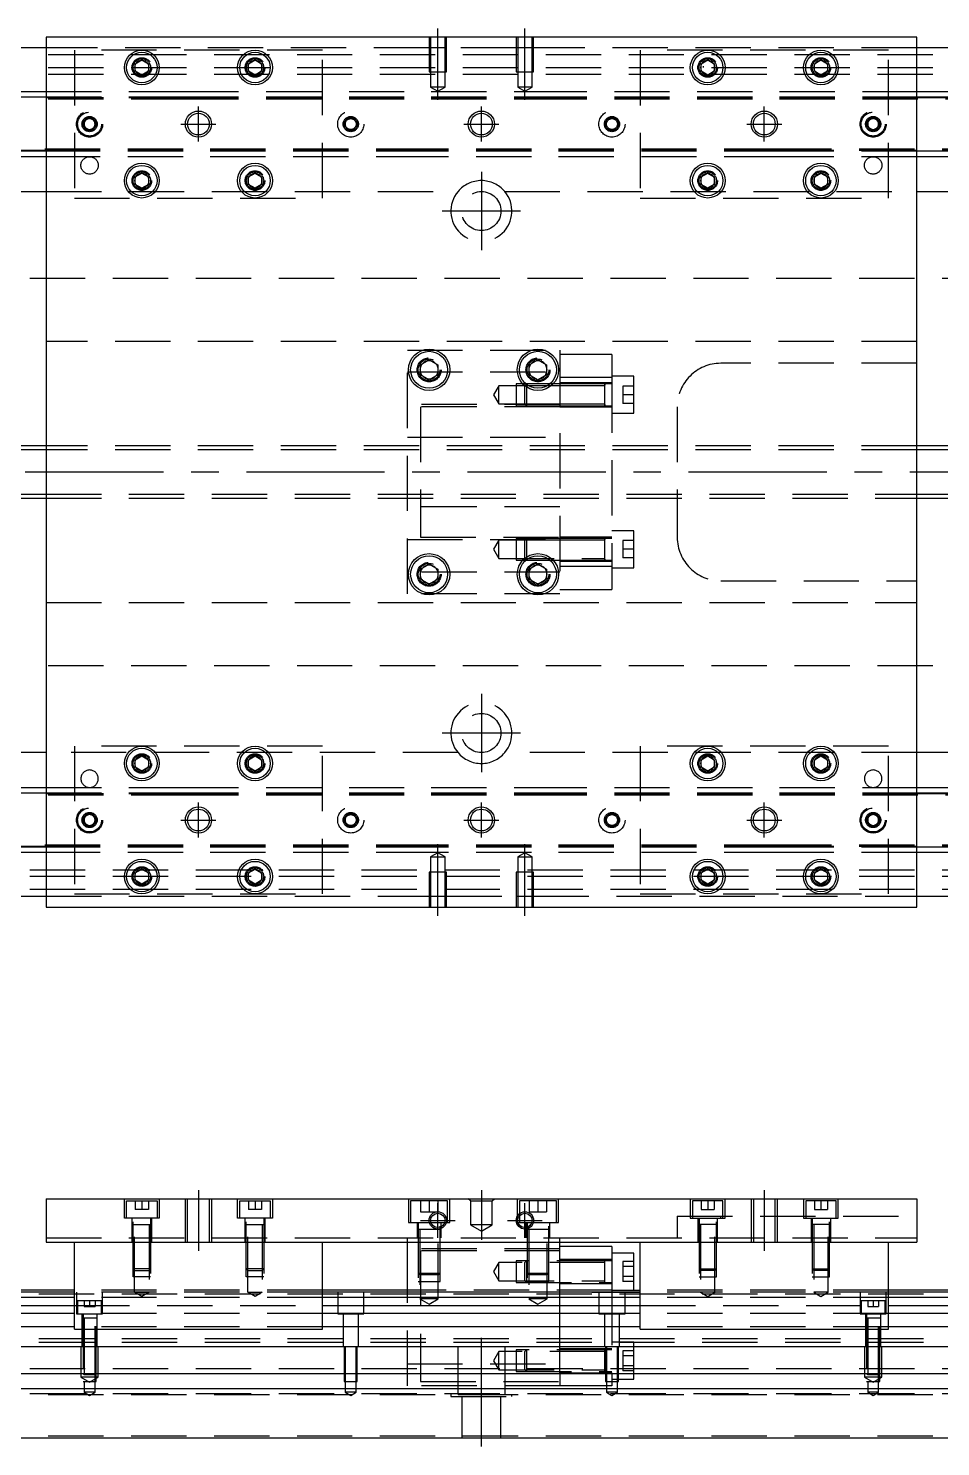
# Model space of a CAD drawing. Extents: x -10 to 780, y -252 to 102.
# Drawn here: x 185.9 to 395.5, y -224.1 to 102 of the extents above; entities that cross this region are included whole.
import ezdxf

# ---------------------------------------------------------------- set-up
doc = ezdxf.new("R2010")
doc.units = 0
doc.linetypes.add('CENTER', pattern=[50.8, 31.75, -6.35, 6.35, -6.35])
doc.linetypes.add('DASHED', pattern=[19.05, 12.7, -6.35])
doc.layers.get('0').update_dxf_attribs({"linetype": 'CONTINUOUS'})
doc.layers.add('CENTER', color=1, linetype='CENTER')

msp = doc.modelspace()

# ---------------------------------------------------------------- linework, layer by layer
at = {"color": 7, "linetype": 'CONTINUOUS'}
for p, q in [((390, 100), (190, 100)), ((190, 100), (190, -100)), ((390, -100), (390, 100)), ((190, 97.5), (0, 97.5)), ((210.5, 93.866026), (212, 94.73205)), ((212, 94.73205), (213.5, 93.866026)), ((236.5, 93.866026), (238, 94.73205)), ((238, 94.73205), (239.5, 93.866026)), ((340.5, 93.866026), (342, 94.73205)), ((342, 94.73205), (343.5, 93.866026)), ((366.5, 93.866026), (368, 94.73205)), ((368, 94.73205), (369.5, 93.866026)), ((580, 97.5), (390, 97.5)), ((210.5, 92.133974), (210.5, 93.866026)), ((212, 91.26795), (210.5, 92.133974)), ((213.5, 92.133974), (212, 91.26795)), ((213.5, 93.866026), (213.5, 92.133974)), ((236.5, 92.133974), (236.5, 93.866026)), ((238, 91.26795), (236.5, 92.133974)), ((239.5, 92.133974), (238, 91.26795)), ((239.5, 93.866026), (239.5, 92.133974)), ((340.5, 92.133974), (340.5, 93.866026)), ((342, 91.26795), (340.5, 92.133974)), ((343.5, 92.133974), (342, 91.26795)), ((343.5, 93.866026), (343.5, 92.133974)), ((366.5, 92.133974), (366.5, 93.866026)), ((368, 91.26795), (366.5, 92.133974)), ((369.5, 92.133974), (368, 91.26795)), ((369.5, 93.866026), (369.5, 92.133974)), ((0, 87.5), (190, 87.5)), ((0, 86.247728), (190, 86.247728)), ((390, 87.5), (580, 87.5)), ((390, 86.247728), (580, 86.247728)), ((190, 73.752272), (0, 73.752272)), ((190, 72.5), (0, 72.5)), ((580, 73.752272), (390, 73.752272)), ((580, 72.5), (390, 72.5)), ((210.5, 67.866026), (212, 68.73205)), ((212, 68.73205), (213.5, 67.866026)), ((236.5, 67.866026), (238, 68.73205)), ((238, 68.73205), (239.5, 67.866026)), ((340.5, 67.866026), (342, 68.73205)), ((342, 68.73205), (343.5, 67.866026)), ((366.5, 67.866026), (368, 68.73205)), ((368, 68.73205), (369.5, 67.866026)), ((210.5, 66.133974), (210.5, 67.866026)), ((212, 65.26795), (210.5, 66.133974)), ((213.5, 66.133974), (212, 65.26795)), ((213.5, 67.866026), (213.5, 66.133974)), ((236.5, 66.133974), (236.5, 67.866026)), ((238, 65.26795), (236.5, 66.133974)), ((239.5, 66.133974), (238, 65.26795)), ((239.5, 67.866026), (239.5, 66.133974)), ((340.5, 66.133974), (340.5, 67.866026)), ((342, 65.26795), (340.5, 66.133974)), ((343.5, 66.133974), (342, 65.26795)), ((343.5, 67.866026), (343.5, 66.133974)), ((366.5, 66.133974), (366.5, 67.866026)), ((368, 65.26795), (366.5, 66.133974)), ((369.5, 66.133974), (368, 65.26795)), ((369.5, 67.866026), (369.5, 66.133974)), ((175.361903, 64.5), (190, 64.5)), ((390, 64.5), (404.638097, 64.5)), ((276, 24.6547), (278, 25.809402)), ((276, 22.3453), (276, 24.6547)), ((278, 25.809402), (280, 24.6547)), ((280, 24.6547), (280, 22.3453)), ((301, 24.6547), (303, 25.809402)), ((301, 22.3453), (301, 24.6547)), ((303, 25.809402), (305, 24.6547)), ((305, 24.6547), (305, 22.3453)), ((278, 21.190598), (276, 22.3453)), ((280, 22.3453), (278, 21.190598)), ((303, 21.190598), (301, 22.3453)), ((305, 22.3453), (303, 21.190598)), ((190, 6), (60.5, 6)), ((525, 6), (390, 6)), ((60.5, -6), (190, -6)), ((390, -6), (525, -6)), ((276, -22.3453), (278, -21.190598)), ((276, -24.6547), (276, -22.3453)), ((278, -21.190598), (280, -22.3453)), ((280, -22.3453), (280, -24.6547)), ((301, -22.3453), (303, -21.190598)), ((301, -24.6547), (301, -22.3453)), ((303, -21.190598), (305, -22.3453)), ((305, -22.3453), (305, -24.6547)), ((278, -25.809402), (276, -24.6547)), ((280, -24.6547), (278, -25.809402)), ((303, -25.809402), (301, -24.6547)), ((305, -24.6547), (303, -25.809402)), ((190, -64.5), (175.361903, -64.5)), ((404.638097, -64.5), (390, -64.5)), ((210.5, -66.133974), (212, -65.26795)), ((210.5, -67.866026), (210.5, -66.133974)), ((212, -68.73205), (210.5, -67.866026)), ((212, -65.26795), (213.5, -66.133974)), ((213.5, -67.866026), (212, -68.73205)), ((213.5, -66.133974), (213.5, -67.866026)), ((236.5, -66.133974), (238, -65.26795)), ((236.5, -67.866026), (236.5, -66.133974)), ((238, -68.73205), (236.5, -67.866026)), ((238, -65.26795), (239.5, -66.133974)), ((239.5, -67.866026), (238, -68.73205)), ((239.5, -66.133974), (239.5, -67.866026)), ((340.5, -66.133974), (342, -65.26795)), ((340.5, -67.866026), (340.5, -66.133974)), ((342, -68.73205), (340.5, -67.866026)), ((342, -65.26795), (343.5, -66.133974)), ((343.5, -67.866026), (342, -68.73205)), ((343.5, -66.133974), (343.5, -67.866026)), ((366.5, -66.133974), (368, -65.26795)), ((366.5, -67.866026), (366.5, -66.133974)), ((368, -68.73205), (366.5, -67.866026)), ((368, -65.26795), (369.5, -66.133974)), ((369.5, -67.866026), (368, -68.73205)), ((369.5, -66.133974), (369.5, -67.866026)), ((0, -72.5), (190, -72.5)), ((0, -73.752272), (190, -73.752272)), ((390, -72.5), (580, -72.5)), ((390, -73.752272), (580, -73.752272)), ((190, -86.247728), (0, -86.247728)), ((190, -87.5), (0, -87.5)), ((580, -86.247728), (390, -86.247728)), ((580, -87.5), (390, -87.5)), ((210.5, -92.133974), (212, -91.26795)), ((212, -91.26795), (213.5, -92.133974)), ((236.5, -92.133974), (238, -91.26795)), ((238, -91.26795), (239.5, -92.133974)), ((340.5, -92.133974), (342, -91.26795)), ((342, -91.26795), (343.5, -92.133974)), ((366.5, -92.133974), (368, -91.26795)), ((368, -91.26795), (369.5, -92.133974)), ((210.5, -93.866026), (210.5, -92.133974)), ((212, -94.73205), (210.5, -93.866026)), ((213.5, -93.866026), (212, -94.73205)), ((213.5, -92.133974), (213.5, -93.866026)), ((236.5, -93.866026), (236.5, -92.133974)), ((238, -94.73205), (236.5, -93.866026)), ((239.5, -93.866026), (238, -94.73205)), ((239.5, -92.133974), (239.5, -93.866026)), ((340.5, -93.866026), (340.5, -92.133974)), ((342, -94.73205), (340.5, -93.866026)), ((343.5, -93.866026), (342, -94.73205)), ((343.5, -92.133974), (343.5, -93.866026)), ((366.5, -93.866026), (366.5, -92.133974)), ((368, -94.73205), (366.5, -93.866026)), ((369.5, -93.866026), (368, -94.73205)), ((369.5, -92.133974), (369.5, -93.866026)), ((0, -97.5), (190, -97.5)), ((390, -97.5), (580, -97.5)), ((190, -100), (390, -100)), ((190, -167.06), (390, -167.06)), ((190, -167.06), (190, -177.06)), ((390, -167.06), (390, -177.06)), ((190, -177.06), (390, -177.06)), ((196.5, -197.06), (196.5, -177.06)), ((253.5, -197.06), (253.5, -177.06)), ((273, -188.06), (273, -177.06)), ((308, -188.56), (308, -177.06)), ((320, -178.06), (308, -178.06)), ((320, -178.06), (320, -188.06)), ((326.5, -197.06), (326.5, -177.06)), ((383.5, -197.06), (383.5, -177.06)), ((325, -179.56), (320, -179.56)), ((325, -188.06), (325, -179.56)), ((196.5, -188.56), (0, -188.56)), ((196.5, -188.06), (60.5, -188.06)), ((273, -188.06), (253.5, -188.06)), ((326.5, -188.56), (253.5, -188.56)), ((320, -188.06), (326.5, -188.06)), ((525, -188.06), (383.5, -188.06)), ((580, -188.56), (383.5, -188.56)), ((196.5, -189.812272), (0, -189.812272)), ((0, -191.58668), (196.5, -191.58668)), ((326.5, -189.812272), (253.5, -189.812272)), ((253.5, -191.58668), (326.5, -191.58668)), ((580, -189.812272), (383.5, -189.812272)), ((383.5, -191.58668), (580, -191.58668)), ((196.5, -193.483076), (0, -193.483076)), ((326.5, -193.483076), (253.5, -193.483076)), ((580, -193.483076), (383.5, -193.483076)), ((196.5, -196.537372), (0, -196.537372)), ((196.5, -197.06), (253.5, -197.06)), ((326.5, -196.537372), (253.5, -196.537372)), ((326.5, -197.06), (383.5, -197.06)), ((580, -196.537372), (383.5, -196.537372)), ((0, -201.06), (580, -201.06)), ((580, -207.36), (0, -207.36)), ((580, -210.76), (0, -210.76)), ((0, -222.06), (580, -222.06))]:
    msp.add_line(p, q, dxfattribs=at)
at = {"color": 3, "linetype": 'DASHED'}
for p, q in [((278.000006, 100), (278.000006, 92)), ((278.35, 100), (278.35, 92)), ((281.65, 92), (281.65, 100)), ((281.999994, 92), (281.999994, 100)), ((298.000006, 100), (298.000006, 92)), ((298.35, 100), (298.35, 92)), ((301.65, 92), (301.65, 100)), ((301.999994, 92), (301.999994, 100)), ((0, 96), (580, 96)), ((278.000006, 97.5), (190, 97.5)), ((253.5, 97), (196.5, 97)), ((196.5, 97), (196.5, 63)), ((253.5, 63), (253.5, 97)), ((281.999994, 97.5), (278.000006, 97.5)), ((298.000006, 97.5), (281.999994, 97.5)), ((301.999994, 97.5), (298.000006, 97.5)), ((390, 97.5), (301.999994, 97.5)), ((383.5, 97), (326.5, 97)), ((326.5, 97), (326.5, 63)), ((383.5, 63), (383.5, 97)), ((0, 93), (580, 93)), ((0, 91.5), (580, 91.5)), ((213.973226, 93.326156), (214, 93)), ((236, 93), (236.023172, 93.30356)), ((278.000006, 92), (281.999994, 92)), ((278.35, 92), (278.35, 88.5)), ((281.65, 88.5), (281.65, 92)), ((298.000006, 92), (301.999994, 92)), ((298.35, 92), (298.35, 88.5)), ((301.65, 88.5), (301.65, 92)), ((341, 93), (341.030168, 93.346066)), ((281.65, 88.5), (278.35, 88.5)), ((278.35, 88.5), (280, 87.547372)), ((280, 87.547372), (281.65, 88.5)), ((301.65, 88.5), (298.35, 88.5)), ((298.35, 88.5), (300, 87.547372)), ((300, 87.547372), (301.65, 88.5)), ((0, 86.1147), (190, 86.1147)), ((0, 86.1), (221.5, 86.1)), ((0, 85.8), (221.5, 85.8)), ((190, 87.5), (221.5, 87.5)), ((190, 86.247728), (221.5, 86.247728)), ((190, 86.1147), (221.5, 86.1147)), ((221.5, 87.5), (278.5, 87.5)), ((221.5, 86.247728), (278.5, 86.247728)), ((221.5, 86.1147), (278.5, 86.1147)), ((221.5, 86.1), (278.5, 86.1)), ((221.5, 85.8), (278.5, 85.8)), ((278.5, 87.5), (301.5, 87.5)), ((278.5, 86.247728), (301.5, 86.247728)), ((278.5, 86.1147), (301.5, 86.1147)), ((278.5, 86.1), (301.5, 86.1)), ((278.5, 85.8), (301.5, 85.8)), ((301.5, 87.5), (358.5, 87.5)), ((301.5, 86.247728), (358.5, 86.247728)), ((301.5, 86.1147), (358.5, 86.1147)), ((301.5, 86.1), (358.5, 86.1)), ((301.5, 86.1), (358.5, 86.1)), ((301.5, 85.8), (358.5, 85.8)), ((301.5, 85.8), (358.5, 85.8)), ((358.5, 87.5), (390, 87.5)), ((358.5, 86.247728), (390, 86.247728)), ((358.5, 86.1147), (390, 86.1147)), ((358.5, 86.1), (580, 86.1)), ((358.5, 85.8), (580, 85.8)), ((390, 86.1147), (580, 86.1147)), ((198.5, 80), (198.516134, 80.21941)), ((198.75, 80.721688), (200, 81.443376)), ((198.75, 79.278312), (198.75, 80.721688)), ((200, 78.556624), (198.75, 79.278312)), ((200, 81.443376), (201.25, 80.721688)), ((201.25, 79.278312), (200, 78.556624)), ((201.25, 80.721688), (201.25, 79.278312)), ((378.5, 80), (378.516134, 80.21941)), ((378.75, 80.721688), (380, 81.443376)), ((378.75, 79.278312), (378.75, 80.721688)), ((380, 78.556624), (378.75, 79.278312)), ((380, 81.443376), (381.25, 80.721688)), ((381.25, 79.278312), (380, 78.556624)), ((381.25, 80.721688), (381.25, 79.278312)), ((221.5, 74.2), (0, 74.2)), ((221.5, 73.9), (0, 73.9)), ((190, 73.8853), (0, 73.8853)), ((221.5, 73.8853), (190, 73.8853)), ((221.5, 73.752272), (190, 73.752272)), ((221.5, 72.5), (190, 72.5)), ((278.5, 74.2), (221.5, 74.2)), ((278.5, 73.9), (221.5, 73.9)), ((278.5, 73.8853), (221.5, 73.8853)), ((278.5, 73.752272), (221.5, 73.752272)), ((278.5, 72.5), (221.5, 72.5)), ((301.5, 74.2), (278.5, 74.2)), ((301.5, 73.9), (278.5, 73.9)), ((301.5, 73.8853), (278.5, 73.8853)), ((301.5, 73.752272), (278.5, 73.752272)), ((301.5, 72.5), (278.5, 72.5)), ((358.5, 74.2), (301.5, 74.2)), ((358.5, 74.2), (301.5, 74.2)), ((358.5, 73.9), (301.5, 73.9)), ((358.5, 73.9), (301.5, 73.9)), ((358.5, 73.8853), (301.5, 73.8853)), ((358.5, 73.752272), (301.5, 73.752272)), ((358.5, 72.5), (301.5, 72.5)), ((580, 74.2), (358.5, 74.2)), ((580, 73.9), (358.5, 73.9)), ((390, 73.8853), (358.5, 73.8853)), ((390, 73.752272), (358.5, 73.752272)), ((390, 72.5), (358.5, 72.5)), ((580, 73.8853), (390, 73.8853)), ((210, 67), (210.030168, 67.346066)), ((236, 67), (236.023172, 67.30356)), ((343.973226, 67.326156), (344, 67)), ((366, 67), (366.030168, 67.346066)), ((190, 64.5), (284.638098, 64.5)), ((196.5, 63), (253.5, 63)), ((295.361903, 64.5), (390, 64.5)), ((326.5, 63), (383.5, 63)), ((580, 44.5), (0, 44.5)), ((390, 30), (190, 30)), ((273, -28), (273, 28)), ((273, 28), (308, 28)), ((308, 28), (308, -28)), ((320, 27), (308, 27)), ((320, 27), (320, 21.748564)), ((273, 23), (308, 23)), ((275.5, 23.5), (275.518502, 23.803588)), ((300.5, 23.5), (300.518502, 23.803588)), ((390, 25), (345, 25)), ((294, 19.85352), (292.787564, 17.75352)), ((294, 15.65352), (294, 19.85352)), ((298, 19.85352), (294, 19.85352)), ((298, 20.253516), (298, 15.253526)), ((299.532604, 20.253516), (298, 20.253516)), ((300, 19.85352), (298, 19.85352)), ((300.25722, 20.253516), (299.532604, 20.253516)), ((300.33547, 20.18899), (300, 19.85352)), ((300, 19.81727), (300, 19.85352)), ((300.816954, 19.85352), (300, 19.85352)), ((300, 15.65352), (300, 19.81727)), ((300.4, 20.253518), (300.25722, 20.253516)), ((300.4, 20.25352), (300.33547, 20.18899)), ((300.4, 20.25352), (300.4, 20.13808)), ((305.742786, 20.25352), (300.4, 20.25352)), ((305.74278, 20.253516), (300.4, 20.253518)), ((300.4, 20.13808), (300.4, 19.524764)), ((305.183046, 19.85352), (300.816954, 19.85352)), ((306.04396, 19.85352), (305.183046, 19.85352)), ((306.467402, 20.25352), (305.742786, 20.25352)), ((308, 19.85352), (306.04396, 19.85352)), ((308, 20.253516), (306.467396, 20.253516)), ((308, 20.25352), (306.467402, 20.25352)), ((320, 21.748564), (308, 21.748564)), ((320, 20.50352), (308, 20.50352)), ((318.405, 20.25352), (308, 20.25352)), ((318.4, 19.85352), (308, 19.85352)), ((320, 20.25352), (318.395, 20.25352)), ((318.4, 15.253516), (318.4, 20.253526)), ((318.4, 19.85352), (318.4, 20.253526)), ((318.4, 15.253516), (318.4, 20.253526)), ((318.4, 19.996122), (318.4, 20.25352)), ((318.4, 20.25352), (318.4, 19.996072)), ((318.4, 15.51097), (318.4, 19.996122)), ((318.4, 15.65352), (318.4, 19.85352)), ((325, 22.00352), (320, 22.00352)), ((320, 21.748564), (320, -21.748564)), ((322.5, 19.75352), (322.5, 17.75352)), ((325, 19.75352), (322.5, 19.75352)), ((325, 13.50352), (325, 22.00352)), ((292.787564, 17.75352), (294, 15.65352)), ((300.4, 19.524764), (300.4, 15.25352)), ((322.5, 17.75352), (322.5, 15.75352)), ((325, 17.75352), (322.5, 17.75352)), ((308, 15.5), (273, 15.5)), ((276, 15), (276, -15)), ((308, 15), (276, 15)), ((294, 15.65352), (298, 15.65352)), ((298, 15.65352), (300, 15.65352)), ((298, 15.253526), (300.4, 15.253524)), ((300, 15.65352), (308, 15.65352)), ((300, 15.65352), (300.4, 15.25352)), ((300.4, 15.25352), (308, 15.25352)), ((308, 15.65352), (318.4, 15.65352)), ((308, 15.25352), (318.405, 15.25352)), ((308, 15.00352), (320, 15.00352)), ((318.395, 15.25352), (320, 15.25352)), ((318.4, 15.253516), (318.4, 15.65352)), ((318.4, 15.510988), (318.4, 15.25352)), ((318.4, 15.25352), (318.4, 15.51097)), ((320, 13.50352), (325, 13.50352)), ((325, 15.75352), (322.5, 15.75352)), ((335, 15), (335, -15)), ((273, 8), (308, 8)), ((390, 6), (190, 6)), ((390, 5.125), (190, 5.125)), ((190, -5.125), (390, -5.125)), ((190, -6), (390, -6)), ((308, -8), (273, -8)), ((273, -15.5), (308, -15.5)), ((276, -15), (308, -15)), ((294, -15.65352), (292.787564, -17.75352)), ((294, -19.85352), (294, -15.65352)), ((298, -15.65352), (294, -15.65352)), ((298, -15.253526), (298, -20.253516)), ((300.399994, -15.253526), (298, -15.253526)), ((300, -15.65352), (298, -15.65352)), ((300.4, -15.25352), (300, -15.65352)), ((300, -19.85352), (300, -15.65352)), ((308, -15.65352), (300, -15.65352)), ((308, -15.253526), (300.399994, -15.253526)), ((300.4, -15.25352), (300.4, -19.524764)), ((308, -15.25352), (300.4, -15.25352)), ((320, -15.00352), (308, -15.00352)), ((318.405, -15.25352), (308, -15.25352)), ((318.4, -15.65352), (308, -15.65352)), ((320, -15.25352), (318.395, -15.25352)), ((318.4, -20.253526), (318.4, -15.253516)), ((318.4, -20.25267), (318.4, -15.253516)), ((318.4, -15.51092), (318.4, -15.25352)), ((318.4, -15.25352), (318.4, -15.51097)), ((318.4, -19.996072), (318.4, -15.51092)), ((325, -13.50352), (320, -13.50352)), ((322.5, -15.75352), (322.5, -17.75352)), ((325, -15.75352), (322.5, -15.75352)), ((325, -22.00352), (325, -13.50352)), ((292.787564, -17.75352), (294, -19.85352)), ((300.4, -19.524764), (300.4, -20.13808)), ((322.5, -17.75352), (322.5, -19.75352)), ((325, -17.75352), (322.5, -17.75352)), ((294, -19.85352), (318.4, -19.85352)), ((298, -20.253516), (299.532604, -20.253516)), ((299.532604, -20.253516), (300.25722, -20.253516)), ((300, -19.85352), (300.33547, -20.18899)), ((300.25722, -20.253516), (300.399994, -20.253516)), ((300.33547, -20.18899), (300.4, -20.25352)), ((300.4, -20.13808), (300.4, -20.25352)), ((300.4, -20.25352), (305.742786, -20.25352)), ((305.742786, -20.25352), (306.467402, -20.25352)), ((306.467396, -20.253516), (308, -20.253516)), ((306.467402, -20.25352), (308, -20.25352)), ((308, -20.25352), (318.405, -20.25352)), ((308, -20.50352), (320, -20.50352)), ((320, -21.748564), (308, -21.748564)), ((320, -21.748564), (308, -21.748564)), ((318.395, -20.25352), (320, -20.25352)), ((318.4, -19.996054), (318.4, -20.25352)), ((318.4, -20.25352), (318.4, -19.996072)), ((318.4, -20.253526), (318.4, -20.25267)), ((320, -21.748564), (320, -27)), ((320, -22.00352), (325, -22.00352)), ((325, -19.75352), (322.5, -19.75352)), ((308, -23), (273, -23)), ((275.5, -23.5), (275.518502, -23.196412)), ((300.5, -23.5), (300.518502, -23.196412)), ((345, -25), (390, -25)), ((308, -28), (273, -28)), ((308, -27), (320, -27)), ((190, -30), (390, -30)), ((0, -44.5), (580, -44.5)), ((284.638098, -64.5), (190, -64.5)), ((253.5, -63), (196.5, -63)), ((196.5, -63), (196.5, -97)), ((253.5, -97), (253.5, -63)), ((390, -64.5), (295.361903, -64.5)), ((383.5, -63), (326.5, -63)), ((326.5, -63), (326.5, -97)), ((383.5, -97), (383.5, -63)), ((213.973226, -66.673844), (214, -67)), ((236, -67), (236.023172, -66.69644)), ((343.973226, -66.673844), (344, -67)), ((369.973226, -66.673844), (370, -67)), ((0, -73.8853), (190, -73.8853)), ((0, -73.9), (221.5, -73.9)), ((0, -74.2), (221.5, -74.2)), ((190, -72.5), (221.5, -72.5)), ((190, -73.752272), (221.5, -73.752272)), ((190, -73.8853), (221.5, -73.8853)), ((221.5, -72.5), (278.5, -72.5)), ((221.5, -73.752272), (278.5, -73.752272)), ((221.5, -73.8853), (278.5, -73.8853)), ((221.5, -73.9), (278.5, -73.9)), ((221.5, -74.2), (278.5, -74.2)), ((278.5, -72.5), (301.5, -72.5)), ((278.5, -73.752272), (301.5, -73.752272)), ((278.5, -73.8853), (301.5, -73.8853)), ((278.5, -73.9), (301.5, -73.9)), ((278.5, -74.2), (301.5, -74.2)), ((301.5, -72.5), (358.5, -72.5)), ((301.5, -73.752272), (358.5, -73.752272)), ((301.5, -73.8853), (358.5, -73.8853)), ((301.5, -73.9), (358.5, -73.9)), ((301.5, -73.9), (358.5, -73.9)), ((301.5, -74.2), (358.5, -74.2)), ((301.5, -74.2), (358.5, -74.2)), ((358.5, -72.5), (390, -72.5)), ((358.5, -73.752272), (390, -73.752272)), ((358.5, -73.8853), (390, -73.8853)), ((358.5, -73.9), (580, -73.9)), ((358.5, -74.2), (580, -74.2)), ((390, -73.8853), (580, -73.8853)), ((198.5, -80), (198.516134, -79.78059)), ((198.75, -79.278312), (200, -78.556624)), ((198.75, -80.721688), (198.75, -79.278312)), ((200, -81.443376), (198.75, -80.721688)), ((200, -78.556624), (201.25, -79.278312)), ((201.25, -80.721688), (200, -81.443376)), ((201.25, -79.278312), (201.25, -80.721688)), ((378.75, -79.278312), (380, -78.556624)), ((378.75, -80.721688), (378.75, -79.278312)), ((380, -81.443376), (378.75, -80.721688)), ((380, -78.556624), (381.25, -79.278312)), ((381.25, -80.721688), (380, -81.443376)), ((381.25, -79.278312), (381.25, -80.721688)), ((381.477374, -79.74045), (381.5, -80)), ((221.5, -85.8), (0, -85.8)), ((221.5, -86.1), (0, -86.1)), ((190, -86.1147), (0, -86.1147)), ((221.5, -86.1147), (190, -86.1147)), ((221.5, -86.247728), (190, -86.247728)), ((221.5, -87.5), (190, -87.5)), ((278.5, -85.8), (221.5, -85.8)), ((278.5, -86.1), (221.5, -86.1)), ((278.5, -86.1147), (221.5, -86.1147)), ((278.5, -86.247728), (221.5, -86.247728)), ((278.5, -87.5), (221.5, -87.5)), ((280, -87.547372), (278.35, -88.5)), ((301.5, -85.8), (278.5, -85.8)), ((301.5, -86.1), (278.5, -86.1)), ((301.5, -86.1147), (278.5, -86.1147)), ((301.5, -86.247728), (278.5, -86.247728)), ((301.5, -87.5), (278.5, -87.5)), ((281.65, -88.5), (280, -87.547372)), ((300, -87.547372), (298.35, -88.5)), ((301.65, -88.5), (300, -87.547372)), ((358.5, -85.8), (301.5, -85.8)), ((358.5, -85.8), (301.5, -85.8)), ((358.5, -86.1), (301.5, -86.1)), ((358.5, -86.1), (301.5, -86.1)), ((358.5, -86.1147), (301.5, -86.1147)), ((358.5, -86.247728), (301.5, -86.247728)), ((358.5, -87.5), (301.5, -87.5)), ((580, -85.8), (358.5, -85.8)), ((580, -86.1), (358.5, -86.1)), ((390, -86.1147), (358.5, -86.1147)), ((390, -86.247728), (358.5, -86.247728)), ((390, -87.5), (358.5, -87.5)), ((580, -86.1147), (390, -86.1147)), ((278.35, -88.5), (280, -88.5)), ((278.35, -88.5), (278.35, -92)), ((280, -88.5), (281.65, -88.5)), ((281.65, -92), (281.65, -88.5)), ((298.35, -88.5), (300, -88.5)), ((298.35, -88.5), (298.35, -92)), ((300, -88.5), (301.65, -88.5)), ((301.65, -92), (301.65, -88.5)), ((580, -91.5), (0, -91.5)), ((580, -93), (0, -93)), ((213.973226, -92.673844), (214, -93)), ((239.973226, -92.673844), (240, -93)), ((281.999994, -92), (278.000006, -92)), ((278.000006, -92), (278.000006, -100)), ((278.35, -92), (278.35, -100)), ((281.65, -100), (281.65, -92)), ((281.999994, -100), (281.999994, -92)), ((301.999994, -92), (298.000006, -92)), ((298.000006, -92), (298.000006, -100)), ((298.35, -92), (298.35, -100)), ((301.65, -100), (301.65, -92)), ((301.999994, -100), (301.999994, -92)), ((343.973226, -92.673844), (344, -93)), ((366, -93), (366.030168, -92.653934)), ((580, -96), (0, -96)), ((190, -97.5), (278.000006, -97.5)), ((196.5, -97), (253.5, -97)), ((278.000006, -97.5), (281.999994, -97.5)), ((281.999994, -97.5), (298.000006, -97.5)), ((298.000006, -97.5), (301.999994, -97.5)), ((301.999994, -97.5), (390, -97.5)), ((326.5, -97), (383.5, -97)), ((208, -171.56), (208, -167.06)), ((208.5, -167.56), (215.5, -167.56)), ((208.5, -171.56), (208.5, -167.56)), ((210.5, -167.56), (210.5, -169.56)), ((212, -167.56), (212, -169.56)), ((213.5, -167.56), (213.5, -169.56)), ((215.5, -167.56), (215.5, -171.56)), ((216, -167.06), (216, -171.56)), ((222.000006, -177.06), (222.000006, -167.06)), ((222.5, -177.06), (222.5, -167.06)), ((227.5, -167.06), (227.5, -177.06)), ((227.999994, -167.06), (227.999994, -177.06)), ((234, -171.56), (234, -167.06)), ((234.5, -167.56), (241.5, -167.56)), ((234.5, -171.56), (234.5, -167.56)), ((236.5, -167.56), (236.5, -169.56)), ((238, -167.56), (238, -169.56)), ((239.5, -167.56), (239.5, -169.56)), ((241.5, -167.56), (241.5, -171.56)), ((242, -167.06), (242, -171.56)), ((273.25, -167.06), (273.25, -172.56)), ((282.25, -167.56), (273.75, -167.56)), ((273.75, -167.56), (273.75, -172.56)), ((276, -167.56), (276, -170.06)), ((278, -167.56), (278, -170.06)), ((280, -167.56), (280, -170.06)), ((282.25, -172.56), (282.25, -167.56)), ((282.75, -172.56), (282.75, -167.06)), ((287.5, -167.56), (287, -167.06)), ((287.5, -167.56), (287.5, -173.06)), ((287.5, -167.56), (292.5, -167.56)), ((292.5, -167.56), (293, -167.06)), ((292.5, -173.06), (292.5, -167.56)), ((298.25, -167.06), (298.25, -172.56)), ((307.25, -167.56), (298.75, -167.56)), ((298.75, -167.56), (298.75, -170.49875)), ((301, -167.56), (301, -170.06)), ((303, -167.56), (303, -170.06)), ((305, -167.56), (305, -170.06)), ((307.25, -172.56), (307.25, -167.56)), ((307.75, -172.56), (307.75, -167.06)), ((338, -167.06), (338, -171.56)), ((345.5, -167.56), (338.5, -167.56)), ((338.5, -167.56), (338.5, -171.56)), ((340.5, -167.56), (340.5, -169.56)), ((342, -167.56), (342, -169.56)), ((343.5, -167.56), (343.5, -169.56)), ((345.5, -171.56), (345.5, -167.56)), ((346, -171.56), (346, -167.06)), ((352.000006, -167.06), (352.000006, -177.06)), ((352.5, -167.06), (352.5, -177.06)), ((357.5, -177.06), (357.5, -167.06)), ((357.999994, -177.06), (357.999994, -167.06)), ((364, -167.06), (364, -171.56)), ((371.5, -167.56), (364.5, -167.56)), ((364.5, -167.56), (364.5, -171.56)), ((366.5, -167.56), (366.5, -169.56)), ((368, -167.56), (368, -169.56)), ((369.5, -167.56), (369.5, -169.56)), ((371.5, -171.56), (371.5, -167.56)), ((372, -171.56), (372, -167.06)), ((216, -171.56), (208, -171.56)), ((209.75, -177.06), (209.75, -171.56)), ((210.000006, -185.06), (209.999977, -171.56)), ((212, -169.56), (210.5, -169.56)), ((213.5, -169.56), (212, -169.56)), ((214.000023, -171.56), (213.999994, -185.06)), ((214.25, -171.56), (214.25, -177.06)), ((242, -171.56), (234, -171.56)), ((235.75, -177.06), (235.75, -171.56)), ((236.000006, -185.06), (235.999977, -171.56)), ((238, -169.56), (236.5, -169.56)), ((239.5, -169.56), (238, -169.56)), ((240.000023, -171.56), (239.999994, -185.06)), ((240.25, -171.56), (240.25, -177.06)), ((273.25, -172.56), (282.75, -172.56)), ((275.25, -172.56), (275.25, -176.06)), ((275.500006, -172.56), (275.500006, -186.06)), ((276, -170.06), (278, -170.06)), ((278, -170.06), (280, -170.06)), ((280.499994, -186.06), (280.499994, -172.56)), ((280.75, -176.06), (280.75, -172.56)), ((298.25, -172.56), (307.75, -172.56)), ((298.75, -170.49875), (298.75, -170.982968)), ((298.75, -170.982968), (298.75, -172.56)), ((300.25, -172.56), (300.25, -176.06)), ((300.500006, -172.56), (300.500006, -186.06)), ((301, -170.06), (303, -170.06)), ((303, -170.06), (305, -170.06)), ((305.499994, -186.06), (305.499994, -172.56)), ((305.75, -176.06), (305.75, -172.56)), ((335, -171.06), (335, -176.06)), ((335, -171.06), (390, -171.06)), ((338, -171.56), (346, -171.56)), ((339.75, -171.56), (339.75, -177.06)), ((339.999977, -171.56), (340.000006, -185.06)), ((340.5, -169.56), (342, -169.56)), ((342, -169.56), (343.5, -169.56)), ((343.999994, -185.06), (344.000023, -171.56)), ((344.25, -177.06), (344.25, -171.56)), ((345, -171.56), (345, -171.06)), ((364, -171.56), (372, -171.56)), ((365.75, -171.56), (365.75, -177.06)), ((365.999977, -171.56), (366.000006, -185.06)), ((366.5, -169.56), (368, -169.56)), ((368, -169.56), (369.5, -169.56)), ((369.999994, -185.06), (370.000023, -171.56)), ((370.25, -177.06), (370.25, -171.56)), ((190, -176.06), (390, -176.06)), ((210, -172.955), (214, -172.96)), ((210, -172.96), (210, -172.955)), ((210, -172.965), (210, -172.96)), ((210.35, -188.56), (210.35, -172.96)), ((213.65, -172.96), (213.65, -188.56)), ((214, -172.955), (214, -172.96)), ((214, -172.96), (214, -172.965)), ((236, -172.96), (240, -172.96)), ((236.35, -188.56), (236.35, -172.96)), ((239.65, -172.96), (239.65, -188.56)), ((273, -177.06), (273, -176.06)), ((280.500006, -174.16), (275.499994, -174.16)), ((275.9, -174.16), (275.9, -190.06)), ((280.1, -190.06), (280.1, -174.16)), ((292.5, -173.06), (287.5, -173.06)), ((287.5, -173.06), (290, -174.503376)), ((290, -174.503376), (292.5, -173.06)), ((305.500006, -174.16), (300.499994, -174.16)), ((300.9, -174.16), (300.9, -190.06)), ((305.1, -190.06), (305.1, -174.16)), ((308, -177.06), (308, -176.06)), ((344, -172.96), (340, -172.96)), ((340.35, -172.96), (340.35, -188.56)), ((343.65, -188.56), (343.65, -172.96)), ((370, -172.955), (366, -172.96)), ((366, -172.955), (366, -172.96)), ((366, -172.96), (366, -172.965)), ((366.35, -172.96), (366.35, -188.56)), ((369.65, -188.56), (369.65, -172.96)), ((370, -172.96), (370, -172.955)), ((370, -172.965), (370, -172.96)), ((308, -178.56), (273, -178.56)), ((308, -179.06), (276, -179.06)), ((276, -179.06), (276, -209.06)), ((294, -181.71), (292.787564, -183.81)), ((294, -185.91), (294, -181.71)), ((318.4, -181.71), (294, -181.71)), ((320, -181.31), (298, -181.310004)), ((298, -181.310004), (298, -186.309994)), ((300.4, -181.310003), (300.4, -186.309995)), ((320, -181.06), (308, -181.06)), ((318.4, -186.31), (318.4, -181.31)), ((322.5, -181.500598), (322.5, -186.119402)), ((325, -181.500598), (322.5, -181.500598)), ((214, -183.21), (210, -183.21)), ((210.35, -183.56), (210, -183.21)), ((213.999994, -185.06), (210.000006, -185.06)), ((210.35, -183.56), (213.65, -183.56)), ((214, -183.21), (213.65, -183.56)), ((240, -183.21), (236, -183.21)), ((236.35, -183.56), (236, -183.21)), ((239.999994, -185.06), (236.000006, -185.06)), ((236.35, -183.56), (239.65, -183.56)), ((236.6, -183.659954), (236.6, -183.559986)), ((240, -183.21), (239.65, -183.56)), ((275.5, -184.16), (280.5, -184.16)), ((275.5, -184.16), (275.9, -184.56)), ((280.1, -184.56), (275.9, -184.56)), ((280.1, -184.56), (280.5, -184.16)), ((292.787564, -183.81), (294, -185.91)), ((300.5, -184.16), (305.5, -184.16)), ((300.5, -184.16), (300.9, -184.56)), ((305.1, -184.56), (300.9, -184.56)), ((305.1, -184.56), (305.5, -184.16)), ((325, -182.6553), (322.5, -182.6553)), ((325, -184.9647), (322.5, -184.9647)), ((340, -183.21), (344, -183.21)), ((340, -183.21), (340.35, -183.56)), ((340.000006, -185.06), (343.999994, -185.06)), ((343.65, -183.56), (340.35, -183.56)), ((343.4, -183.659954), (343.4, -183.559986)), ((343.65, -183.56), (344, -183.21)), ((366, -183.21), (370, -183.21)), ((366, -183.21), (366.35, -183.56)), ((366.000006, -185.06), (369.999994, -185.06)), ((369.65, -183.56), (366.35, -183.56)), ((369.65, -183.56), (370, -183.21)), ((55, -188.935), (525, -188.935)), ((253.5, -188.06), (196.5, -188.06)), ((253.5, -188.56), (196.5, -188.56)), ((197, -188.56), (197, -193.56)), ((203, -193.56), (203, -188.56)), ((210.35, -188.56), (213.65, -188.56)), ((212, -189.512628), (210.35, -188.56)), ((213.65, -188.56), (212, -189.512628)), ((236.35, -188.56), (239.65, -188.56)), ((238, -189.512628), (236.35, -188.56)), ((239.65, -188.56), (238, -189.512628)), ((257, -188.56), (257, -193.56)), ((263, -193.56), (263, -188.56)), ((273, -210.06), (273, -188.06)), ((320, -188.06), (273, -188.06)), ((275.500006, -186.06), (280.499994, -186.06)), ((294, -185.91), (318.4, -185.91)), ((298, -186.309994), (320, -186.31)), ((300.500006, -186.06), (305.499994, -186.06)), ((308, -186.56), (320, -186.56)), ((308, -201.06), (308, -188.56)), ((315.35, -188.56), (326.5, -188.56)), ((317, -188.56), (317, -193.56)), ((320, -188.06), (320, -210.06)), ((325, -186.119402), (322.5, -186.119402)), ((323, -193.56), (323, -188.56)), ((383.5, -188.06), (326.5, -188.06)), ((383.5, -188.56), (326.5, -188.56)), ((343.65, -188.56), (340.35, -188.56)), ((340.35, -188.56), (342, -189.512628)), ((342, -189.512628), (343.65, -188.56)), ((369.65, -188.56), (366.35, -188.56)), ((366.35, -188.56), (368, -189.512628)), ((368, -189.512628), (369.65, -188.56)), ((377, -188.56), (377, -193.56)), ((383, -193.56), (383, -188.56)), ((253.5, -189.812272), (196.5, -189.812272)), ((196.5, -191.58668), (253.5, -191.58668)), ((202.75, -190.56), (197.25, -190.56)), ((197.25, -190.56), (197.25, -193.56)), ((198.75, -190.56), (198.75, -191.86)), ((198.75, -191.86), (200, -191.86)), ((200, -190.56), (200, -191.86)), ((200, -191.86), (201.25, -191.86)), ((201.25, -190.56), (201.25, -191.86)), ((202.75, -193.56), (202.75, -190.56)), ((280.1, -190.06), (275.9, -190.06)), ((275.9, -190.06), (278, -191.272436)), ((278, -191.272436), (280.1, -190.06)), ((305.1, -190.06), (300.9, -190.06)), ((300.9, -190.06), (303, -191.272436)), ((303, -191.272436), (305.1, -190.06)), ((383.5, -189.812272), (326.5, -189.812272)), ((326.5, -191.58668), (383.5, -191.58668)), ((382.75, -190.56), (377.25, -190.56)), ((377.25, -190.56), (377.25, -193.56)), ((378.75, -190.56), (378.75, -191.86)), ((378.75, -191.86), (380, -191.86)), ((380, -190.56), (380, -191.86)), ((380, -191.86), (381.25, -191.86)), ((381.25, -190.56), (381.25, -191.86)), ((382.75, -193.56), (382.75, -190.56)), ((253.5, -193.483076), (196.5, -193.483076)), ((197, -193.56), (203, -193.56)), ((198.25, -193.56), (198.25, -201.06)), ((201.5, -194.56), (198.5, -194.56)), ((198.500006, -193.56), (198.500006, -209.06)), ((198.75, -194.56), (198.75, -209.06)), ((201.37533, -194.56), (199.998804, -194.56)), ((201.25, -209.06), (201.25, -194.56)), ((201.499994, -209.06), (201.499994, -193.56)), ((201.75, -201.06), (201.75, -193.56)), ((257, -193.56), (263, -193.56)), ((258.25, -193.56), (258.25, -201.06)), ((261.75, -201.06), (261.75, -193.56)), ((317, -193.56), (323, -193.56)), ((318.25, -193.56), (318.25, -201.06)), ((321.75, -201.06), (321.75, -193.56)), ((383.5, -193.483076), (326.5, -193.483076)), ((377, -193.56), (383, -193.56)), ((378.25, -193.56), (378.25, -201.06)), ((381.5, -194.56), (378.5, -194.56)), ((378.500006, -193.56), (378.500006, -209.06)), ((378.75, -194.56), (378.75, -209.06)), ((381.37533, -194.56), (379.998804, -194.56)), ((381.25, -209.06), (381.25, -194.56)), ((381.499994, -209.06), (381.499994, -193.56)), ((381.75, -201.06), (381.75, -193.56)), ((253.5, -196.537372), (196.5, -196.537372)), ((383.5, -196.537372), (326.5, -196.537372)), ((55, -199.185), (525, -199.185)), ((55, -200.06), (525, -200.06)), ((198, -201.06), (198, -208.06)), ((202, -208.06), (202, -201.06)), ((258.500006, -201.06), (258.500006, -207.36)), ((258.75, -201.06), (258.75, -211.56)), ((261.25, -211.56), (261.25, -201.06)), ((261.499994, -207.36), (261.499994, -201.06)), ((284.638098, -212.06), (284.638098, -201.06)), ((295.361902, -201.06), (295.361902, -212.06)), ((320, -201.81), (298, -201.810004)), ((298, -201.810004), (298, -206.809994)), ((300.4, -201.810003), (300.4, -206.809995)), ((308, -207.36), (308, -201.06)), ((320, -201.56), (308, -201.56)), ((318.4, -206.81), (318.4, -201.81)), ((318.500006, -201.06), (318.500006, -207.36)), ((318.75, -201.06), (318.75, -211.56)), ((325, -200.06), (320, -200.06)), ((325, -200.06), (320, -200.06)), ((321.25, -211.56), (321.25, -201.06)), ((321.499994, -207.36), (321.499994, -201.06)), ((322.5, -202.000598), (322.5, -206.619402)), ((325, -202.000598), (322.5, -202.000598)), ((325, -208.56), (325, -200.06)), ((378, -201.06), (378, -208.06)), ((382, -208.06), (382, -201.06)), ((273, -205.06), (308, -205.06)), ((294, -202.21), (292.787564, -204.31)), ((292.787564, -204.31), (294, -206.41)), ((294, -206.41), (294, -202.21)), ((318.4, -202.21), (294, -202.21)), ((325, -203.1553), (322.5, -203.1553)), ((580, -206.21), (0, -206.21)), ((202, -208.06), (198, -208.06)), ((198, -208.06), (200, -209.2147)), ((198.5, -207.31), (201.5, -207.31)), ((198.5, -207.31), (198.55, -207.36)), ((198.500006, -207.310006), (198.500006, -207.36)), ((198.55, -207.36), (198.75, -207.56)), ((201.25, -207.56), (198.75, -207.56)), ((200, -209.2147), (202, -208.06)), ((201.25, -207.56), (201.45, -207.36)), ((201.45, -207.36), (201.5, -207.31)), ((201.499994, -207.36), (201.499994, -207.310006)), ((258.500006, -207.36), (258.500006, -209.06)), ((261.499994, -209.06), (261.499994, -207.36)), ((308, -207.335918), (273, -207.335918)), ((294, -206.41), (318.4, -206.41)), ((298, -206.809994), (320, -206.81)), ((308, -207.06), (320, -207.06)), ((308, -207.36), (308, -210.06)), ((318.500006, -207.36), (318.500006, -209.06)), ((320, -208.56), (325, -208.56)), ((321.499994, -209.06), (321.499994, -207.36)), ((325, -205.4647), (322.5, -205.4647)), ((325, -206.619402), (322.5, -206.619402)), ((382, -208.06), (378, -208.06)), ((378, -208.06), (380, -209.2147)), ((378.5, -207.31), (381.5, -207.31)), ((378.5, -207.31), (378.55, -207.36)), ((378.500006, -207.310006), (378.500006, -207.36)), ((378.55, -207.36), (378.75, -207.56)), ((381.25, -207.56), (378.75, -207.56)), ((380, -209.2147), (382, -208.06)), ((381.25, -207.56), (381.45, -207.36)), ((381.45, -207.36), (381.5, -207.31)), ((381.499994, -207.36), (381.499994, -207.310006)), ((580, -211.91), (0, -211.91)), ((198.500006, -209.06), (201.499994, -209.06)), ((198.75, -209.06), (198.75, -211.56)), ((201.25, -211.56), (198.75, -211.56)), ((198.75, -211.56), (200, -212.281688)), ((200, -212.281688), (201.25, -211.56)), ((201.25, -211.56), (201.25, -209.06)), ((258.500006, -209.06), (261.499994, -209.06)), ((261.25, -211.56), (258.75, -211.56)), ((258.75, -211.56), (260, -212.281688)), ((260, -212.281688), (261.25, -211.56)), ((308, -210.06), (273, -210.06)), ((276, -209.06), (308, -209.06)), ((320, -210.06), (308, -210.06)), ((318.500006, -209.06), (321.499994, -209.06)), ((321.25, -211.56), (318.75, -211.56)), ((318.75, -211.56), (320, -212.281688)), ((320, -212.281688), (321.25, -211.56)), ((378.500006, -209.06), (381.499994, -209.06)), ((378.75, -209.06), (378.75, -211.56)), ((381.25, -211.56), (378.75, -211.56)), ((378.75, -211.56), (380, -212.281688)), ((380, -212.281688), (381.25, -211.56)), ((381.25, -211.56), (381.25, -209.06)), ((0, -212.06), (580, -212.06)), ((283, -212.06), (283, -212.56)), ((283, -212.56), (297, -212.56)), ((284.638098, -212.06), (295.361902, -212.06)), ((285.5, -212.56), (285.5, -222.06)), ((294.5, -222.06), (294.5, -212.56)), ((297, -212.56), (297, -212.06)), ((0, -221.56), (580, -221.56))]:
    msp.add_line(p, q, dxfattribs=at)
at = {"color": 3, "linetype": 'CONTINUOUS'}
for p, q in [((190, 5.125), (60.5, 5.125)), ((525, 5.125), (390, 5.125)), ((60.5, -5.125), (190, -5.125)), ((390, -5.125), (525, -5.125)), ((300.4, -181.310003), (300.000003, -181.71)), ((300.000005, -185.91), (300.000005, -181.71)), ((300.4, -186.309995), (300.000005, -185.91)), ((300.4, -201.810003), (300.000003, -202.21)), ((300.000005, -206.41), (300.000005, -202.21)), ((300.4, -206.809995), (300.000005, -206.41))]:
    msp.add_line(p, q, dxfattribs=at)
at = {"color": 7, "linetype": 'CONTINUOUS'}
for centre, radius in [((212, 93), 4), ((212, 93), 3.5), ((238, 93), 4), ((238, 93), 3.5), ((342, 93), 4), ((342, 93), 3.5), ((368, 93), 4), ((368, 93), 3.5), ((225, 80), 2.5), ((290, 80), 3), ((290, 80), 2.5), ((355, 80), 2.5), ((212, 67), 4), ((212, 67), 3.5), ((238, 67), 4), ((238, 67), 3.5), ((342, 67), 4), ((342, 67), 3.5), ((368, 67), 4), ((368, 67), 3.5), ((278, 23.5), 4.75), ((278, 23.5), 4.25), ((303, 23.5), 4.75), ((303, 23.5), 4.25), ((278, -23.5), 4.75), ((278, -23.5), 4.25), ((303, -23.5), 4.75), ((303, -23.5), 4.25), ((212, -67), 4), ((212, -67), 3.5), ((238, -67), 4), ((238, -67), 3.5), ((342, -67), 4), ((342, -67), 3.5), ((368, -67), 4), ((368, -67), 3.5), ((225, -80), 2.5), ((290, -80), 3), ((290, -80), 2.5), ((355, -80), 2.5), ((212, -93), 4), ((212, -93), 3.5), ((238, -93), 4), ((238, -93), 3.5), ((342, -93), 4), ((342, -93), 3.5), ((368, -93), 4), ((368, -93), 3.5), ((280, -172.06), 1.65), ((300, -172.06), 1.65)]:
    msp.add_circle(centre, radius, dxfattribs=at)
at = {"color": 3, "linetype": 'DASHED'}
for centre, radius in [((212, 93), 2.25), ((212, 93), 2), ((238, 93), 2.25), ((238, 93), 2), ((342, 93), 2.25), ((342, 93), 2), ((368, 93), 2.25), ((368, 93), 2), ((200, 80), 3), ((200, 80), 2.75), ((200, 80), 1.75), ((260, 80), 3), ((260, 80), 1.75), ((320, 80), 3), ((320, 80), 1.75), ((380, 80), 3), ((380, 80), 2.75), ((380, 80), 1.75), ((200, 80), 1.5), ((260, 80), 1.5), ((260, 80), 1.25), ((320, 80), 1.5), ((320, 80), 1.25), ((380, 80), 1.5), ((200, 70.5), 2), ((380, 70.5), 2), ((212, 67), 2.25), ((212, 67), 2), ((238, 67), 2.25), ((238, 67), 2), ((342, 67), 2.25), ((342, 67), 2), ((368, 67), 2.25), ((368, 67), 2), ((290, 60), 4.5), ((278, 23.5), 2.75), ((303, 23.5), 2.75), ((278, 23.5), 2.5), ((303, 23.5), 2.5), ((278, -23.5), 2.75), ((278, -23.5), 2.5), ((303, -23.5), 2.75), ((303, -23.5), 2.5), ((290, -60), 4.5), ((212, -67), 2.25), ((212, -67), 2), ((238, -67), 2.25), ((238, -67), 2), ((342, -67), 2.25), ((342, -67), 2), ((368, -67), 2.25), ((368, -67), 2), ((200, -80), 3), ((200, -80), 2.75), ((200, -80), 1.75), ((260, -80), 3), ((260, -80), 1.75), ((320, -80), 3), ((320, -80), 1.75), ((380, -80), 3), ((380, -80), 2.75), ((380, -80), 1.75), ((200, -80), 1.5), ((260, -80), 1.5), ((260, -80), 1.25), ((320, -80), 1.5), ((320, -80), 1.25), ((380, -80), 1.5), ((212, -93), 2.25), ((212, -93), 2), ((238, -93), 2.25), ((238, -93), 2), ((342, -93), 2.25), ((342, -93), 2), ((368, -93), 2.25), ((368, -93), 2)]:
    msp.add_circle(centre, radius, dxfattribs=at)
at = {"color": 3, "linetype": 'CONTINUOUS'}
for centre, radius in [((225, 80), 3), ((355, 80), 3), ((225, -80), 3), ((355, -80), 3), ((280, -172.06), 2), ((300, -172.06), 2)]:
    msp.add_circle(centre, radius, dxfattribs=at)
at = {"color": 7, "linetype": 'CONTINUOUS'}
for centre, radius, start, end in [((212, 93), 1.65, 95.380023, 144.619977), ((212, 93), 1.65, 84.619977, 95.380023), ((212, 93), 1.65, 35.380023, 84.619977), ((238, 93), 1.65, 95.380023, 144.619977), ((238, 93), 1.65, 84.619977, 95.380023), ((238, 93), 1.65, 35.380023, 84.619977), ((342, 93), 1.65, 95.380023, 144.619977), ((342, 93), 1.65, 84.619977, 95.380023), ((342, 93), 1.65, 35.380023, 84.619977), ((368, 93), 1.65, 95.380023, 144.619977), ((368, 93), 1.65, 84.619977, 95.380023), ((368, 93), 1.65, 35.380023, 84.619977), ((212, 93), 1.65, 155.380023, 180), ((212, 93), 1.65, 180, 204.619977), ((212, 93), 1.65, 144.619977, 155.380023), ((212, 93), 1.65, 204.619977, 215.380023), ((212, 93), 1.65, 215.380023, 264.619977), ((212, 93), 1.65, 264.619977, 275.380023), ((212, 93), 1.65, 275.380023, 324.619977), ((212, 93), 1.65, 24.619977, 35.380023), ((212, 93), 1.65, 324.619977, 335.380023), ((212, 93), 1.65, 335.380023, 24.619977), ((238, 93), 1.65, 155.380023, 180), ((238, 93), 1.65, 180, 204.619977), ((238, 93), 1.65, 144.619977, 155.380023), ((238, 93), 1.65, 204.619977, 215.380023), ((238, 93), 1.65, 215.380023, 264.619977), ((238, 93), 1.65, 264.619977, 275.380023), ((238, 93), 1.65, 275.380023, 324.619977), ((238, 93), 1.65, 24.619977, 35.380023), ((238, 93), 1.65, 324.619977, 335.380023), ((238, 93), 1.65, 335.380023, 24.619977), ((342, 93), 1.65, 155.380023, 180), ((342, 93), 1.65, 180, 204.619977), ((342, 93), 1.65, 144.619977, 155.380023), ((342, 93), 1.65, 204.619977, 215.380023), ((342, 93), 1.65, 215.380023, 264.619977), ((342, 93), 1.65, 264.619977, 275.380023), ((342, 93), 1.65, 275.380023, 324.619977), ((342, 93), 1.65, 24.619977, 35.380023), ((342, 93), 1.65, 324.619977, 335.380023), ((342, 93), 1.65, 335.380023, 24.619977), ((368, 93), 1.65, 155.380023, 180), ((368, 93), 1.65, 180, 204.619977), ((368, 93), 1.65, 144.619977, 155.380023), ((368, 93), 1.65, 204.619977, 215.380023), ((368, 93), 1.65, 215.380023, 264.619977), ((368, 93), 1.65, 264.619977, 275.380023), ((368, 93), 1.65, 275.380023, 324.619977), ((368, 93), 1.65, 24.619977, 35.380023), ((368, 93), 1.65, 324.619977, 335.380023), ((368, 93), 1.65, 335.380023, 24.619977), ((212, 67), 1.65, 95.380023, 144.619977), ((212, 67), 1.65, 84.619977, 95.380023), ((212, 67), 1.65, 35.380023, 84.619977), ((238, 67), 1.65, 95.380023, 144.619977), ((238, 67), 1.65, 84.619977, 95.380023), ((238, 67), 1.65, 35.380023, 84.619977), ((342, 67), 1.65, 95.380023, 144.619977), ((342, 67), 1.65, 84.619977, 95.380023), ((342, 67), 1.65, 35.380023, 84.619977), ((368, 67), 1.65, 95.380023, 144.619977), ((368, 67), 1.65, 84.619977, 95.380023), ((368, 67), 1.65, 35.380023, 84.619977), ((212, 67), 1.65, 155.380023, 180), ((212, 67), 1.65, 180, 204.619977), ((212, 67), 1.65, 144.619977, 155.380023), ((212, 67), 1.65, 204.619977, 215.380023), ((212, 67), 1.65, 215.380023, 264.619977), ((212, 67), 1.65, 264.619977, 275.380023), ((212, 67), 1.65, 275.380023, 324.619977), ((212, 67), 1.65, 24.619977, 35.380023), ((212, 67), 1.65, 324.619977, 335.380023), ((212, 67), 1.65, 335.380023, 24.619977), ((238, 67), 1.65, 155.380023, 180), ((238, 67), 1.65, 180, 204.619977), ((238, 67), 1.65, 144.619977, 155.380023), ((238, 67), 1.65, 204.619977, 215.380023), ((238, 67), 1.65, 215.380023, 264.619977), ((238, 67), 1.65, 264.619977, 275.380023), ((238, 67), 1.65, 275.380023, 324.619977), ((238, 67), 1.65, 24.619977, 35.380023), ((238, 67), 1.65, 324.619977, 335.380023), ((238, 67), 1.65, 335.380023, 24.619977), ((342, 67), 1.65, 155.380023, 180), ((342, 67), 1.65, 180, 204.619977), ((342, 67), 1.65, 144.619977, 155.380023), ((342, 67), 1.65, 204.619977, 215.380023), ((342, 67), 1.65, 215.380023, 264.619977), ((342, 67), 1.65, 264.619977, 275.380023), ((342, 67), 1.65, 275.380023, 324.619977), ((342, 67), 1.65, 24.619977, 35.380023), ((342, 67), 1.65, 324.619977, 335.380023), ((342, 67), 1.65, 335.380023, 24.619977), ((368, 67), 1.65, 155.380023, 180), ((368, 67), 1.65, 180, 204.619977), ((368, 67), 1.65, 144.619977, 155.380023), ((368, 67), 1.65, 204.619977, 215.380023), ((368, 67), 1.65, 215.380023, 264.619977), ((368, 67), 1.65, 264.619977, 275.380023), ((368, 67), 1.65, 275.380023, 324.619977), ((368, 67), 1.65, 24.619977, 35.380023), ((368, 67), 1.65, 324.619977, 335.380023), ((368, 67), 1.65, 335.380023, 24.619977), ((278, 23.5), 2.1, 162.24721, 180), ((278, 23.5), 2.1, 180, 197.75279), ((278, 23.5), 2.1, 137.75279, 162.24721), ((278, 23.5), 2.1, 197.75279, 222.24721), ((278, 23.5), 2.1, 102.24721, 137.75279), ((278, 23.5), 2.1, 77.75279, 102.24721), ((278, 23.5), 2.1, 42.24721, 77.75279), ((278, 23.5), 2.1, 17.75279, 42.24721), ((278, 23.5), 2.1, 317.75279, 342.24721), ((278, 23.5), 2.1, 342.24721, 17.75279), ((303, 23.5), 2.1, 162.24721, 180), ((303, 23.5), 2.1, 180, 197.75279), ((303, 23.5), 2.1, 137.75279, 162.24721), ((303, 23.5), 2.1, 197.75279, 222.24721), ((303, 23.5), 2.1, 102.24721, 137.75279), ((303, 23.5), 2.1, 77.75279, 102.24721), ((303, 23.5), 2.1, 42.24721, 77.75279), ((303, 23.5), 2.1, 17.75279, 42.24721), ((303, 23.5), 2.1, 317.75279, 342.24721), ((303, 23.5), 2.1, 342.24721, 17.75279), ((278, 23.5), 2.1, 222.24721, 257.75279), ((278, 23.5), 2.1, 257.75279, 282.24721), ((278, 23.5), 2.1, 282.24721, 317.75279), ((303, 23.5), 2.1, 222.24721, 257.75279), ((303, 23.5), 2.1, 282.24721, 317.75279), ((278, -23.5), 2.1, 137.75279, 162.24721), ((278, -23.5), 2.1, 102.24721, 137.75279), ((278, -23.5), 2.1, 77.75279, 102.24721), ((278, -23.5), 2.1, 42.24721, 77.75279), ((278, -23.5), 2.1, 17.75279, 42.24721), ((303, -23.5), 2.1, 137.75279, 162.24721), ((303, -23.5), 2.1, 102.24721, 137.75279), ((303, -23.5), 2.1, 77.75279, 102.24721), ((303, -23.5), 2.1, 42.24721, 77.75279), ((303, -23.5), 2.1, 17.75279, 42.24721), ((278, -23.5), 2.1, 162.24721, 180), ((278, -23.5), 2.1, 180, 197.75279), ((278, -23.5), 2.1, 197.75279, 222.24721), ((278, -23.5), 2.1, 222.24721, 257.75279), ((278, -23.5), 2.1, 257.75279, 282.24721), ((278, -23.5), 2.1, 282.24721, 317.75279), ((278, -23.5), 2.1, 317.75279, 342.24721), ((278, -23.5), 2.1, 342.24721, 17.75279), ((303, -23.5), 2.1, 162.24721, 180), ((303, -23.5), 2.1, 180, 197.75279), ((303, -23.5), 2.1, 197.75279, 222.24721), ((303, -23.5), 2.1, 222.24721, 257.75279), ((303, -23.5), 2.1, 257.75279, 282.24721), ((303, -23.5), 2.1, 282.24721, 317.75279), ((303, -23.5), 2.1, 317.75279, 342.24721), ((303, -23.5), 2.1, 342.24721, 17.75279), ((212, -67), 1.65, 155.380023, 180), ((212, -67), 1.65, 180, 204.619977), ((212, -67), 1.65, 144.619977, 155.380023), ((212, -67), 1.65, 204.619977, 215.380023), ((212, -67), 1.65, 95.380023, 144.619977), ((212, -67), 1.65, 215.380023, 264.619977), ((212, -67), 1.65, 84.619977, 95.380023), ((212, -67), 1.65, 35.380023, 84.619977), ((212, -67), 1.65, 275.380023, 324.619977), ((212, -67), 1.65, 24.619977, 35.380023), ((212, -67), 1.65, 324.619977, 335.380023), ((212, -67), 1.65, 335.380023, 24.619977), ((238, -67), 1.65, 155.380023, 180), ((238, -67), 1.65, 180, 204.619977), ((238, -67), 1.65, 144.619977, 155.380023), ((238, -67), 1.65, 204.619977, 215.380023), ((238, -67), 1.65, 95.380023, 144.619977), ((238, -67), 1.65, 215.380023, 264.619977), ((238, -67), 1.65, 84.619977, 95.380023), ((238, -67), 1.65, 35.380023, 84.619977), ((238, -67), 1.65, 275.380023, 324.619977), ((238, -67), 1.65, 24.619977, 35.380023), ((238, -67), 1.65, 324.619977, 335.380023), ((238, -67), 1.65, 335.380023, 24.619977), ((342, -67), 1.65, 155.380023, 180), ((342, -67), 1.65, 180, 204.619977), ((342, -67), 1.65, 144.619977, 155.380023), ((342, -67), 1.65, 204.619977, 215.380023), ((342, -67), 1.65, 95.380023, 144.619977), ((342, -67), 1.65, 215.380023, 264.619977), ((342, -67), 1.65, 84.619977, 95.380023), ((342, -67), 1.65, 35.380023, 84.619977), ((342, -67), 1.65, 275.380023, 324.619977), ((342, -67), 1.65, 24.619977, 35.380023), ((342, -67), 1.65, 324.619977, 335.380023), ((342, -67), 1.65, 335.380023, 24.619977), ((368, -67), 1.65, 155.380023, 180), ((368, -67), 1.65, 180, 204.619977), ((368, -67), 1.65, 144.619977, 155.380023), ((368, -67), 1.65, 204.619977, 215.380023), ((368, -67), 1.65, 95.380023, 144.619977), ((368, -67), 1.65, 215.380023, 264.619977), ((368, -67), 1.65, 35.380023, 84.619977), ((368, -67), 1.65, 275.380023, 324.619977), ((368, -67), 1.65, 24.619977, 35.380023), ((368, -67), 1.65, 324.619977, 335.380023), ((368, -67), 1.65, 335.380023, 24.619977), ((212, -67), 1.65, 264.619977, 275.380023), ((238, -67), 1.65, 264.619977, 275.380023), ((342, -67), 1.65, 264.619977, 275.380023), ((368, -67), 1.65, 264.619977, 275.380023), ((212, -93), 1.65, 155.380023, 180), ((212, -93), 1.65, 180, 204.619977), ((212, -93), 1.65, 144.619977, 155.380023), ((212, -93), 1.65, 204.619977, 215.380023), ((212, -93), 1.65, 95.380023, 144.619977), ((212, -93), 1.65, 215.380023, 264.619977), ((212, -93), 1.65, 84.619977, 95.380023), ((212, -93), 1.65, 35.380023, 84.619977), ((212, -93), 1.65, 275.380023, 324.619977), ((212, -93), 1.65, 24.619977, 35.380023), ((212, -93), 1.65, 324.619977, 335.380023), ((212, -93), 1.65, 335.380023, 24.619977), ((238, -93), 1.65, 155.380023, 180), ((238, -93), 1.65, 180, 204.619977), ((238, -93), 1.65, 144.619977, 155.380023), ((238, -93), 1.65, 204.619977, 215.380023), ((238, -93), 1.65, 95.380023, 144.619977), ((238, -93), 1.65, 215.380023, 264.619977), ((238, -93), 1.65, 84.619977, 95.380023), ((238, -93), 1.65, 35.380023, 84.619977), ((238, -93), 1.65, 275.380023, 324.619977), ((238, -93), 1.65, 24.619977, 35.380023), ((238, -93), 1.65, 324.619977, 335.380023), ((238, -93), 1.65, 335.380023, 24.619977), ((342, -93), 1.65, 155.380023, 180), ((342, -93), 1.65, 180, 204.619977), ((342, -93), 1.65, 144.619977, 155.380023), ((342, -93), 1.65, 204.619977, 215.380023), ((342, -93), 1.65, 95.380023, 144.619977), ((342, -93), 1.65, 215.380023, 264.619977), ((342, -93), 1.65, 84.619977, 95.380023), ((342, -93), 1.65, 35.380023, 84.619977), ((342, -93), 1.65, 275.380023, 324.619977), ((342, -93), 1.65, 24.619977, 35.380023), ((342, -93), 1.65, 324.619977, 335.380023), ((342, -93), 1.65, 335.380023, 24.619977), ((368, -93), 1.65, 155.380023, 180), ((368, -93), 1.65, 180, 204.619977), ((368, -93), 1.65, 144.619977, 155.380023), ((368, -93), 1.65, 204.619977, 215.380023), ((368, -93), 1.65, 95.380023, 144.619977), ((368, -93), 1.65, 215.380023, 264.619977), ((368, -93), 1.65, 84.619977, 95.380023), ((368, -93), 1.65, 35.380023, 84.619977), ((368, -93), 1.65, 275.380023, 324.619977), ((368, -93), 1.65, 24.619977, 35.380023), ((368, -93), 1.65, 324.619977, 335.380023), ((368, -93), 1.65, 335.380023, 24.619977), ((212, -93), 1.65, 264.619977, 275.380023), ((238, -93), 1.65, 264.619977, 275.380023), ((342, -93), 1.65, 264.619977, 275.380023), ((368, -93), 1.65, 264.619977, 275.380023)]:
    msp.add_arc(centre, radius, start, end, dxfattribs=at)
at = {"color": 3, "linetype": 'DASHED'}
for centre, radius, start, end in [((200, 80), 1.25, 120, 180), ((200, 80), 1.25, 180, 240), ((200, 80), 1.25, 60, 120), ((200, 80), 1.25, 240, 300), ((200, 80), 1.25, 0, 60), ((200, 80), 1.25, 300, 0), ((380, 80), 1.25, 120, 180), ((380, 80), 1.25, 180, 240), ((380, 80), 1.25, 60, 120), ((380, 80), 1.25, 240, 300), ((380, 80), 1.25, 0, 60), ((380, 80), 1.25, 300, 0), ((290, 60), 7, 40.005201, 139.994799), ((290, 60), 7, 139.994799, 40.005201), ((345, 15), 10, 90, 180), ((345, -15), 10, 180, 270), ((290, -60), 7, 319.994799, 220.005201), ((290, -60), 7, 220.005201, 319.994799), ((200, -70.5), 2, 90, 270), ((200, -70.5), 2, 270, 90), ((380, -70.5), 2, 90, 270), ((380, -70.5), 2, 270, 90), ((200, -80), 1.25, 120, 180), ((200, -80), 1.25, 180, 240), ((200, -80), 1.25, 60, 120), ((200, -80), 1.25, 240, 300), ((200, -80), 1.25, 0, 60), ((200, -80), 1.25, 300, 0), ((380, -80), 1.25, 120, 180), ((380, -80), 1.25, 180, 240), ((380, -80), 1.25, 60, 120), ((380, -80), 1.25, 240, 300), ((380, -80), 1.25, 0, 60), ((380, -80), 1.25, 300, 0)]:
    msp.add_arc(centre, radius, start, end, dxfattribs=at)
at = {"layer": 'CENTER', "color": 1, "linetype": 'CENTER'}
for p, q in [((280, 85.547372), (280, 102)), ((300, 85.547372), (300, 102)), ((225, 76), (225, 84)), ((290, 76), (290, 84)), ((355, 76), (355, 84)), ((221, 80), (229, 80)), ((286, 80), (294, 80)), ((351, 80), (359, 80)), ((290, 69), (290, 51)), ((299, 60), (281, 60)), ((623.361871, 0), (-10.32213, 0)), ((290, -51), (290, -69)), ((299, -60), (281, -60)), ((225, -84), (225, -76)), ((290, -84), (290, -76)), ((355, -84), (355, -76)), ((221, -80), (229, -80)), ((286, -80), (294, -80)), ((351, -80), (359, -80)), ((280, -102), (280, -85.547372)), ((300, -102), (300, -85.547372)), ((225, -165.06), (225, -179.06)), ((290, -165.06), (290, -176.503376)), ((355, -165.06), (355, -179.06)), ((280, -176.06), (280, -168.06)), ((300, -176.06), (300, -168.06)), ((276, -172.06), (284, -172.06)), ((296, -172.06), (304, -172.06)), ((290, -224.06), (290, -199.06))]:
    msp.add_line(p, q, dxfattribs=at)

doc.saveas('drawing.dxf')
